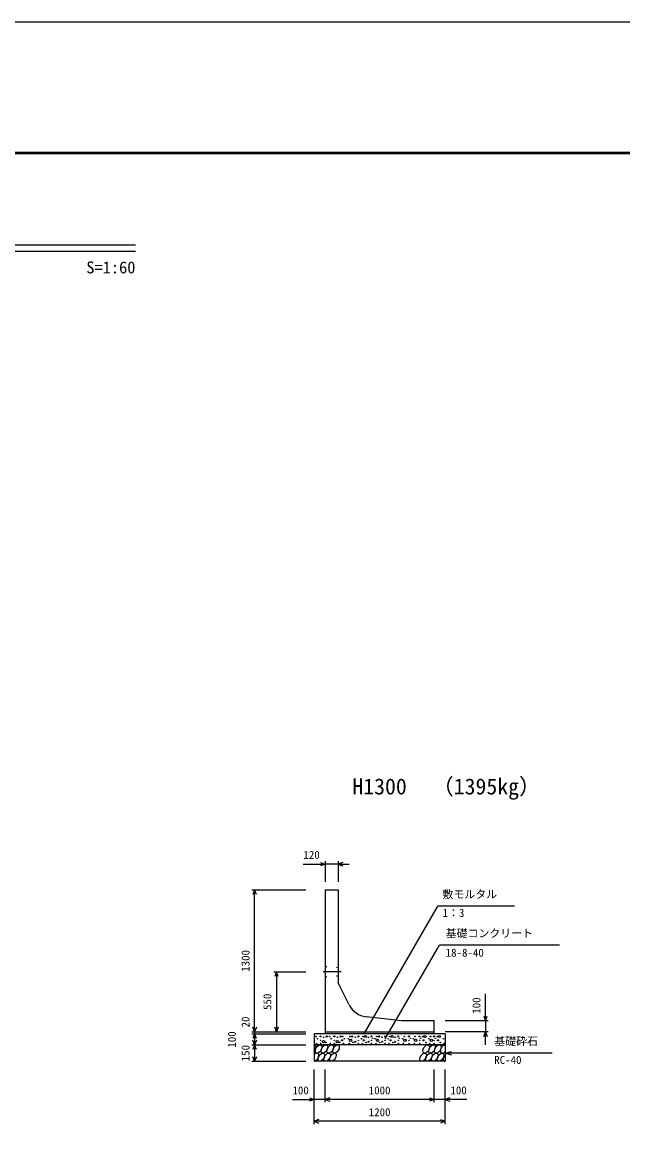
# Model space of a CAD drawing. Units: millimetres, scale not verified. Extents: x -50400 to 50400, y -17820 to 17820.
# Drawn here: x 29576 to 35076, y 7611 to 17820 of the extents above; entities that cross this region are included whole.
import ezdxf
from ezdxf.enums import TextEntityAlignment as Align

# ---------------------------------------------------------------- set-up
doc = ezdxf.new("R2010")
doc.units = ezdxf.units.MM
doc.header["$LTSCALE"] = 60
doc.linetypes.add('DOTTED', pattern=[1.75, 0.25, -1.5])
doc.linetypes.add('LONG_DASHED_DOTTED', pattern=[15.25, 12, -1.5, 0.25, -1.5])
for name, color, linetype, lineweight in [('0-0_CENTER', 7, 'LONG_DASHED_DOTTED', 25), ('0-1_DIM', 7, 'Continuous', 25), ('0-2_Defpoints', 5, 'Continuous', 25), ('0-3_HATCH', 6, 'Continuous', 25), ('0-6_OUTLINE', 1, 'Continuous', 25), ('0-7_OUTLINE2', 4, 'DOTTED', 25), ('0-8_TXT', 7, 'Continuous', 25), ('0-9_WAKU', 3, 'Continuous', 25)]:
    doc.layers.add(name, color=color, linetype=linetype, lineweight=lineweight)
doc.styles.add('ＭＳ ゴシック', font='')
doc.styles.get('ＭＳ ゴシック').set_extended_font_data('MS Gothic')

msp = doc.modelspace()

# ---------------------------------------------------------------- linework, layer by layer
at = {"layer": '0-0_CENTER'}
msp.add_line((32496.78, 9122.24), (32330.75, 9122.24), dxfattribs=at)
at = {"layer": '0-1_DIM'}
for p, q in [((32149.96, 10109.13), (32349.5, 10109.13)), ((32349.5, 10134.13), (32349.5, 9947.24)), ((32469.5, 10109.13), (32349.5, 10109.13)), ((32469.5, 10134.13), (32469.5, 9947.24)), ((32469.5, 10109.13), (32569.5, 10109.13)), ((31679.5, 9872.24), (32174.5, 9872.24)), ((31704.5, 8572.24), (31704.5, 9872.24)), ((32711.65, 8560.91), (33382.92, 9723.59)), ((34085.33, 9723.59), (33382.92, 9723.59)), ((32901.13, 8506.52), (33397.4, 9366.08)), ((34496.94, 9366.08), (33397.4, 9366.08)), ((31879.5, 9122.24), (32174.5, 9122.24)), ((31904.5, 9122.24), (31904.5, 8572.24)), ((33819.5, 8672.24), (33819.5, 8919.93)), ((33844.5, 8672.24), (33449.5, 8672.24)), ((33819.5, 8672.24), (33819.5, 8572.24)), ((31679.5, 8572.24), (32174.5, 8572.24)), ((31679.5, 8552.24), (32174.5, 8552.24)), ((31704.5, 8572.24), (31704.5, 8552.24)), ((31704.5, 8552.24), (31704.5, 8452.24)), ((33844.5, 8572.24), (33449.5, 8572.24)), ((33819.5, 8452.24), (33819.5, 8572.24)), ((31679.5, 8452.24), (32174.5, 8452.24)), ((31704.5, 8452.24), (31704.5, 8302.24)), ((33449.5, 8377.24), (33507.46, 8392.76)), ((34429.82, 8377.24), (33449.5, 8377.24)), ((33449.5, 8377.24), (33507.46, 8361.71)), ((31679.5, 8302.24), (32174.5, 8302.24)), ((32249.5, 7727.24), (32249.5, 8227.24)), ((32349.5, 7927.24), (32349.5, 8227.24)), ((33349.5, 7927.24), (33349.5, 8227.24)), ((33349.5, 7927.24), (33349.5, 8227.24)), ((33449.5, 7727.24), (33449.5, 8227.24)), ((32049.96, 7952.24), (32249.5, 7952.24)), ((32349.5, 7952.24), (32249.5, 7952.24)), ((33349.5, 7952.24), (32349.5, 7952.24)), ((33449.5, 7952.24), (33349.5, 7952.24)), ((33649.04, 7952.24), (33449.5, 7952.24)), ((33449.5, 7752.24), (32249.5, 7752.24))]:
    msp.add_line(p, q, dxfattribs=at)
for points in [[(32307.21, 10124.52), (32349.5, 10109.13), (32307.21, 10093.74)], [(32511.79, 10124.52), (32469.5, 10109.13), (32511.79, 10093.74)], [(31719.89, 9829.95), (31704.5, 9872.24), (31689.11, 9829.95)], [(31919.89, 9079.95), (31904.5, 9122.24), (31889.11, 9079.95)], [(33804.11, 8714.52), (33819.5, 8672.24), (33834.89, 8714.52)], [(31719.89, 8614.52), (31704.5, 8572.24), (31689.11, 8614.52)], [(31919.89, 8614.52), (31904.5, 8572.24), (31889.11, 8614.52)], [(31719.89, 8509.95), (31704.5, 8552.24), (31689.11, 8509.95)], [(31719.89, 8494.52), (31704.5, 8452.24), (31689.11, 8494.52)], [(33804.11, 8529.95), (33819.5, 8572.24), (33834.89, 8529.95)], [(31719.89, 8409.95), (31704.5, 8452.24), (31689.11, 8409.95)], [(31719.89, 8344.52), (31704.5, 8302.24), (31689.11, 8344.52)], [(32207.21, 7967.63), (32249.5, 7952.24), (32207.21, 7936.84)], [(32391.79, 7967.63), (32349.5, 7952.24), (32391.79, 7936.84)], [(33307.21, 7967.63), (33349.5, 7952.24), (33307.21, 7936.84)], [(33491.79, 7967.63), (33449.5, 7952.24), (33491.79, 7936.84)], [(32291.79, 7767.63), (32249.5, 7752.24), (32291.79, 7736.84)], [(33407.21, 7767.63), (33449.5, 7752.24), (33407.21, 7736.84)]]:
    msp.add_lwpolyline(points, dxfattribs=at)
at = {"layer": '0-2_Defpoints'}
msp.add_lwpolyline([(0, -17820), (50400, -17820), (50400, 17820), (0, 17820)], close=True, dxfattribs=at)
at = {"layer": '0-3_HATCH'}
for centre, radius in [((32265.47, 8529.41), 2.5), ((32279.49, 8508.4), 2.5), ((32308.36, 8530.29), 5), ((32308.36, 8494.4), 2.5), ((32336.4, 8481.26), 10), ((32336.4, 8522.41), 2.5), ((32357.43, 8474.26), 2.5), ((32364.44, 8529.41), 5), ((32391.57, 8529.41), 2.5), ((32405.59, 8508.4), 2.5), ((32434.47, 8530.29), 5), ((32434.47, 8494.4), 2.5), ((32462.51, 8481.26), 10), ((32462.51, 8522.41), 2.5), ((32483.53, 8474.26), 2.5), ((32490.54, 8529.41), 5), ((32504.56, 8494.4), 5), ((32511.57, 8529.41), 2.5), ((32525.59, 8508.4), 2.5), ((32563.41, 8508.4), 2.5), ((32584.44, 8494.4), 10), ((32577.43, 8529.41), 2.5), ((32598.46, 8529.41), 5), ((32605.47, 8474.26), 2.5), ((32626.49, 8481.26), 5), ((32626.49, 8522.41), 2.5), ((32654.53, 8530.29), 5), ((32654.53, 8494.4), 2.5), ((32683.41, 8508.4), 2.5), ((32697.43, 8529.41), 2.5), ((32704.44, 8494.4), 5), ((32718.46, 8529.41), 10), ((32725.47, 8474.26), 2.5), ((32746.49, 8481.26), 5), ((32746.49, 8522.41), 2.5), ((32774.53, 8530.29), 5), ((32774.53, 8494.4), 2.5), ((32785.87, 8512.72), 2.5), ((32808.63, 8508.4), 2.5), ((32829.66, 8494.4), 10), ((32822.65, 8529.41), 2.5), ((32843.68, 8529.41), 5), ((32850.69, 8474.26), 2.5), ((32871.72, 8481.26), 5), ((32871.72, 8522.41), 2.5), ((32899.76, 8530.29), 5), ((32899.76, 8494.4), 2.5), ((32928.63, 8508.4), 2.5), ((32942.65, 8529.41), 2.5), ((32949.66, 8494.4), 5), ((32963.68, 8529.41), 10), ((32970.69, 8474.26), 2.5), ((32991.72, 8481.26), 5), ((32991.72, 8522.41), 2.5), ((33019.76, 8530.29), 5), ((33019.76, 8494.4), 2.5), ((33031.1, 8512.72), 2.5), ((33060.56, 8508.4), 2.5), ((33081.59, 8494.4), 10), ((33074.58, 8529.41), 2.5), ((33118.2, 8530.29), 5), ((33118.2, 8494.4), 2.5), ((33129.54, 8512.72), 2.5), ((33159, 8508.4), 2.5), ((33180.03, 8494.4), 10), ((33173.01, 8529.41), 2.5), ((33215.19, 8530.29), 5), ((33215.19, 8494.4), 2.5), ((33226.53, 8512.72), 2.5), ((33244.89, 8529.41), 2.5), ((33251.9, 8494.4), 5), ((33265.92, 8529.41), 10), ((33272.93, 8474.26), 2.5), ((33301.27, 8508.4), 2.5), ((33322.3, 8494.4), 10), ((33315.29, 8529.41), 2.5), ((33347.41, 8530.29), 5), ((33347.41, 8494.4), 2.5), ((33358.75, 8512.72), 2.5), ((33377.11, 8529.41), 2.5), ((33384.12, 8494.4), 5), ((33398.14, 8529.41), 10), ((33405.15, 8474.26), 2.5), ((33433.49, 8508.4), 2.5), ((32272.48, 8466.38), 2.5), ((32308.36, 8466.38), 2.5), ((32398.58, 8466.38), 2.5), ((32434.47, 8466.38), 2.5), ((32518.58, 8466.38), 2.5), ((32570.42, 8466.38), 2.5), ((32654.53, 8466.38), 2.5), ((32690.42, 8466.38), 2.5), ((32774.53, 8466.38), 2.5), ((32815.64, 8466.38), 2.5), ((32899.76, 8466.38), 2.5), ((32935.64, 8466.38), 2.5), ((33019.76, 8466.38), 2.5), ((33067.57, 8466.38), 2.5), ((33118.2, 8466.38), 2.5), ((33166.01, 8466.38), 2.5), ((33215.19, 8466.38), 2.5), ((33308.28, 8466.38), 2.5), ((33347.41, 8466.38), 2.5), ((33440.5, 8466.38), 2.5)]:
    msp.add_circle(centre, radius, dxfattribs=at)
for centre, start_param, end_param in [((32237.13, 8414.71), 4.385593, 6.67454438), ((32262.46, 8339.72), 3.51114638, 7.548991), ((33435.64, 8414.71), 0.33577149, 4.44118059), ((33460.96, 8339.72), 1.2110787, 3.56587337)]:
    msp.add_ellipse(centre, major_axis=(21.81, 35.31), ratio=0.5792, start_param=start_param, end_param=end_param, dxfattribs=at)
for centre in [(32290.34, 8414.71), (32315.66, 8339.72), (32343.55, 8414.71), (32368.87, 8339.72), (32396.76, 8414.71), (32422.08, 8339.72), (32449.97, 8414.71), (33248.13, 8339.72), (33276.01, 8414.71), (33301.34, 8339.72), (33329.22, 8414.71), (33354.54, 8339.72), (33382.43, 8414.71), (33407.75, 8339.72)]:
    msp.add_ellipse(centre, major_axis=(21.81, 35.31), ratio=0.5792, dxfattribs=at)
at = {"layer": '0-6_OUTLINE'}
for p, q in [((32349.5, 9872.24), (32469.5, 9872.24)), ((32349.5, 9872.24), (32349.5, 8552.24)), ((32469.5, 9872.24), (32469.5, 9022.24)), ((32571.14, 8818.96), (32469.5, 9022.24)), ((33049.5, 8672.24), (32726.92, 8709.74)), ((33349.5, 8672.24), (33049.5, 8672.24)), ((33349.5, 8552.24), (33349.5, 8672.24)), ((32349.5, 8572.24), (33349.5, 8572.24)), ((33449.5, 8552.24), (33449.5, 8302.24)), ((33449.5, 8452.24), (32249.5, 8452.24)), ((33449.5, 8302.24), (32249.5, 8302.24))]:
    msp.add_line(p, q, dxfattribs=at)
msp.add_lwpolyline([(33449.5, 8552.24), (32249.5, 8552.24), (32249.5, 8302.24)], dxfattribs=at)
msp.add_arc((32750.02, 8908.41), 200, 206.56505, 263.36749, dxfattribs=at)
at = {"layer": '0-7_OUTLINE2'}
for p, q in [((32469.5, 9159.74), (32349.5, 9167.24)), ((32349.5, 9077.24), (32469.5, 9084.74))]:
    msp.add_line(p, q, dxfattribs=at)
at = {"layer": '0-8_TXT'}
for p, q in [((19787.76, 15780), (30612.24, 15780)), ((19787.76, 15722.4), (30612.24, 15722.4))]:
    msp.add_line(p, q, dxfattribs=at)
at = {"layer": '0-9_WAKU', "lineweight": 50}
msp.add_lwpolyline([(1200, -16620), (49200, -16620), (49200, 16620), (1200, 16620)], close=True, dxfattribs=at)

# ---------------------------------------------------------------- texts
at = {"layer": '0-1_DIM', "style": 'ＭＳ ゴシック'}
for s, p in [('120', (32150.86, 10134.13)), ('敷モルタル', (33425.77, 9773.59)), ('1：3', (33425.77, 9603.47)), ('基礎コンクリート', (33454.65, 9416.08)), ('18-8-40', (33454.65, 9238.45)), ('基礎砕石', (33899.75, 8427.24)), ('RC-40', (33899.75, 8255.86)), ('100', (32050.86, 7977.24)), ('1000', (32749.5, 7977.24)), ('100', (33498.14, 7977.24)), ('1200', (32749.5, 7777.24))]:
    msp.add_text(s, height=73.31, dxfattribs=at).set_placement(p, align=Align.BOTTOM_LEFT)
for s, p in [('1300', (31679.5, 9122.24)), ('550', (31879.5, 8772.24)), ('100', (33794.5, 8737.88)), ('20', (31679.5, 8612.3)), ('100', (31554.5, 8427.24)), ('150', (31679.5, 8302.24))]:
    msp.add_text(s, height=73.31, rotation=90, dxfattribs=at).set_placement(p, align=Align.BOTTOM_LEFT)
at = {"layer": '0-8_TXT', "style": 'ＭＳ ゴシック'}
for s, height, p in [('S', 110, (30162.24, 15486.59)), ('1', 110, (30312.24, 15486.59)), ('6', 110, (30462.24, 15486.59)), ('0', 110, (30537.24, 15486.59)), ('=', 110, (30237.24, 15486.59)), (':', 110, (30387.24, 15486.59)), ('H1300', 146.6, (32599.5, 10702.48)), ('（1395kg）', 146.6, (33328.12, 10702.48))]:
    msp.add_text(s, height=height, dxfattribs=at).set_placement(p, align=Align.BOTTOM_LEFT)

doc.saveas('drawing.dxf')
